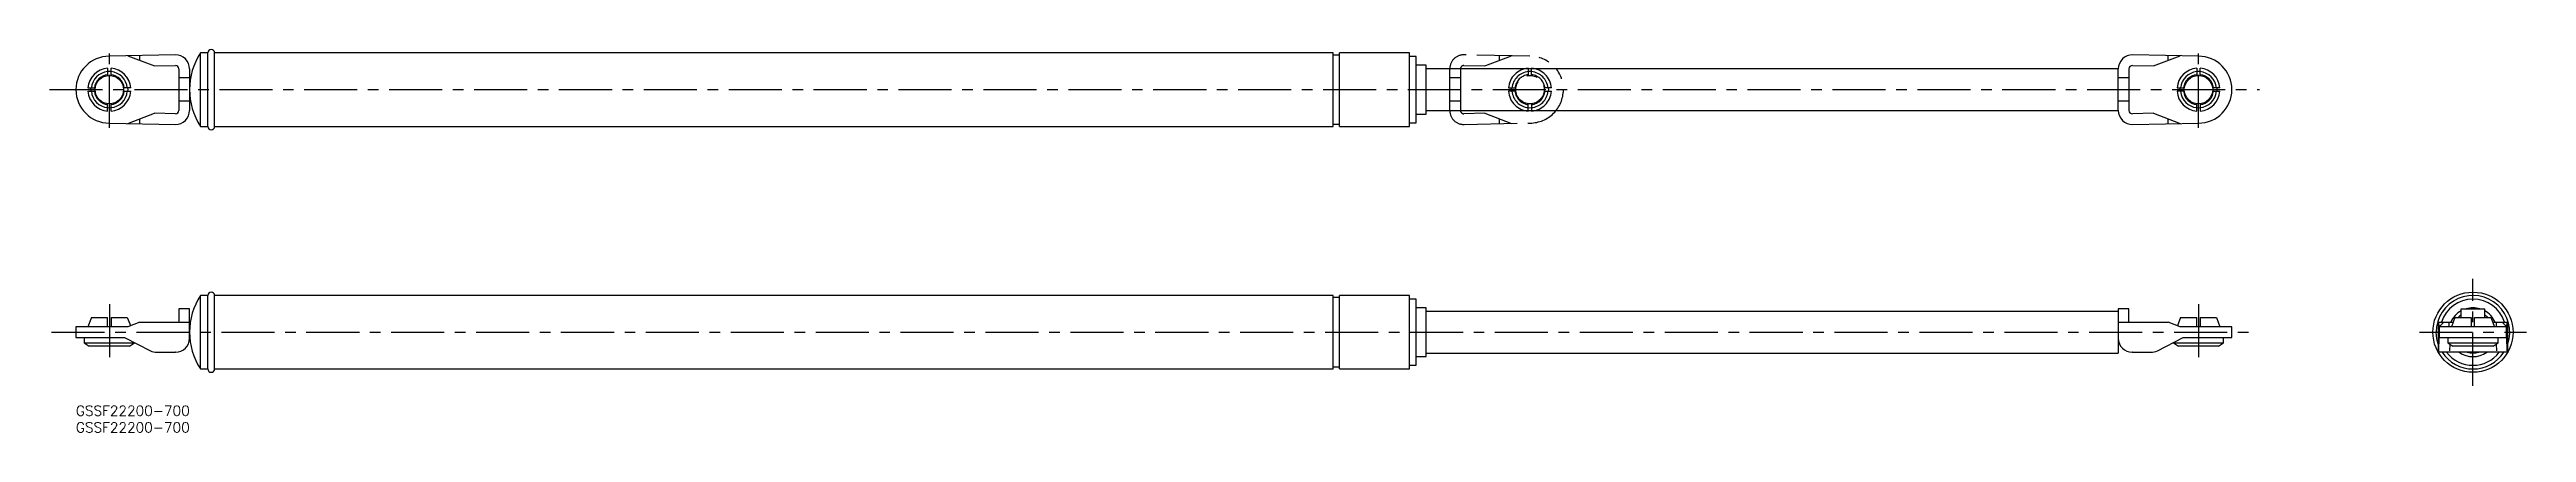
# Model space of a CAD drawing. Extents: x -8 to 733, y -8 to 107.
import ezdxf

# ---------------------------------------------------------------- set-up
doc = ezdxf.new("R2010")
doc.units = 0
doc.header["$LTSCALE"] = 0.5
doc.linetypes.add('CENTER', pattern=[50.8, 31.75, -6.35, 6.35, -6.35])
doc.linetypes.add('PHANTOM', pattern=[63.5, 31.75, -6.35, 6.35, -6.35, 6.35, -6.35])
for name, color, linetype in [('MSM_CENTER', 1, 'CENTER'), ('MSM_CONTINUOUS', 7, 'CONTINUOUS'), ('MSM_IMAGINARY', 6, 'PHANTOM'), ('MSM_PART_NUMBER', 7, 'CONTINUOUS')]:
    doc.layers.add(name, color=color, linetype=linetype)
doc.styles.get("Standard").update_dxf_attribs({"font": 'txt.shx', "height": 3, "bigfont": 'bigfont.shx'})

msp = doc.modelspace()

# ---------------------------------------------------------------- linework, layer by layer
at = {"layer": 'MSM_CENTER'}
for p, q in [((10, 83.16), (10, 106.04)), ((635, 83.16), (635, 106.04)), ((-7.89, 94.6), (653.21, 94.6)), ((717.12, 6), (717.12, 38)), ((10, 30.4), (10, 13.8)), ((635, 30.4), (635, 13.8)), ((-7.28, 22), (652.6, 22)), ((701.12, 22), (733.12, 22))]:
    msp.add_line(p, q, dxfattribs=at)
at = {"layer": 'MSM_CONTINUOUS'}
for p, q in [((29.71, 105.01), (10, 104.6)), ((15.5, 104.72), (23.5, 101.68)), ((19.09, 103.36), (19.09, 104.79)), ((39.5, 105.6), (37.3, 105.6)), ((37.3, 83.6), (37.3, 105.6)), ((39.5, 83.6), (39.5, 105.6)), ((376.1, 105.6), (41.5, 105.6)), ((41.5, 83.6), (41.5, 105.6)), ((376.1, 83.6), (376.1, 105.6)), ((378, 104.95), (376.1, 104.95)), ((399, 105.6), (378, 105.6)), ((378, 83.6), (378, 105.6)), ((399, 83.6), (399, 105.6)), ((401, 104.5), (399, 104.5)), ((401, 84.7), (401, 104.5)), ((635, 104.6), (615.29, 105.01)), ((621.5, 101.68), (629.5, 104.72)), ((625.91, 103.36), (625.91, 104.79)), ((9.5, 101.02), (9.5, 98.82)), ((9.5, 100.08), (10, 100.1)), ((10, 100.1), (10.5, 100.08)), ((10.5, 98.82), (10.5, 101.02)), ((23.5, 101.68), (29.78, 101.81)), ((30.8, 100.81), (30.8, 88.39)), ((34, 98.1), (30.8, 98.1)), ((34, 100.81), (34, 88.39)), ((404, 101.9), (401, 101.9)), ((404, 87.3), (404, 101.9)), ((611, 100.85), (404, 100.85)), ((611, 88.39), (611, 100.81)), ((614.2, 98.1), (611, 98.1)), ((614.2, 100.81), (614.2, 88.39)), ((615.22, 101.81), (621.5, 101.68)), ((634.5, 101.02), (634.5, 98.82)), ((634.5, 100.08), (635, 100.1)), ((635, 100.1), (635.5, 100.08)), ((635.5, 98.82), (635.5, 101.02)), ((3.58, 95.1), (5.78, 95.1)), ((3.58, 94.1), (5.78, 94.1)), ((4.5, 94.6), (4.52, 95.1)), ((4.52, 94.1), (4.5, 94.6)), ((9.5, 88.18), (9.5, 90.38)), ((10, 89.1), (9.5, 89.13)), ((10.5, 89.13), (10, 89.1)), ((10.5, 88.18), (10.5, 90.38)), ((16.42, 95.1), (14.22, 95.1)), ((14.22, 94.1), (16.42, 94.1)), ((15.48, 95.1), (15.5, 94.6)), ((15.5, 94.6), (15.48, 94.1)), ((34, 91.1), (30.8, 91.1)), ((614.2, 91.1), (611, 91.1)), ((628.58, 95.1), (630.78, 95.1)), ((630.78, 94.1), (628.58, 94.1)), ((629.5, 94.6), (629.52, 95.1)), ((629.52, 94.1), (629.5, 94.6)), ((634.5, 88.18), (634.5, 90.38)), ((635, 89.1), (634.5, 89.13)), ((635.5, 89.13), (635, 89.1)), ((635.5, 90.38), (635.5, 88.18)), ((641.42, 95.1), (639.22, 95.1)), ((639.22, 94.1), (641.42, 94.1)), ((640.48, 95.1), (640.5, 94.6)), ((640.5, 94.6), (640.48, 94.1)), ((10, 84.6), (29.71, 84.19)), ((15.5, 84.49), (23.5, 87.52)), ((19.09, 84.41), (19.09, 85.85)), ((29.78, 87.39), (23.5, 87.52)), ((37.3, 83.6), (39.5, 83.6)), ((41.5, 83.6), (376.1, 83.6)), ((376.1, 84.25), (378, 84.25)), ((378, 83.6), (399, 83.6)), ((399, 84.7), (401, 84.7)), ((401, 87.3), (404, 87.3)), ((404, 88.35), (611, 88.35)), ((621.5, 87.52), (615.22, 87.39)), ((615.29, 84.19), (635, 84.6)), ((621.5, 87.52), (629.5, 84.49)), ((625.91, 84.41), (625.91, 85.85)), ((39.5, 33), (37.3, 33)), ((37.3, 11), (37.3, 33)), ((39.5, 11), (39.5, 33)), ((376.1, 33), (41.5, 33)), ((41.5, 11), (41.5, 33)), ((376.1, 11), (376.1, 33)), ((378, 32.35), (376.1, 32.35)), ((399, 33), (378, 33)), ((378, 11), (378, 33)), ((399, 11), (399, 33)), ((401, 31.9), (399, 31.9)), ((401, 12.1), (401, 31.9)), ((0, 23.6), (0, 20.4)), ((15.5, 23.6), (0, 23.6)), ((4.62, 26.4), (3.58, 23.6)), ((4.62, 26.4), (9.5, 26.4)), ((9.5, 23.6), (9.5, 26.4)), ((10.5, 26.4), (15.38, 26.4)), ((10.5, 26.4), (10.5, 23.6)), ((15.38, 26.4), (16.09, 24.47)), ((19.09, 25), (15.5, 23.6)), ((16.09, 24.47), (16.3, 23.91)), ((19.09, 25), (34, 25)), ((34, 29), (30.8, 29)), ((30.8, 29), (30.8, 25)), ((34, 20.2), (34, 29)), ((404, 29.3), (401, 29.3)), ((404, 14.7), (404, 29.3)), ((611, 28.25), (404, 28.25)), ((614.2, 29), (611, 29)), ((611, 29), (611, 15.75)), ((611, 25), (625.91, 25)), ((614.2, 25), (614.2, 29)), ((629.5, 23.6), (625.91, 25)), ((628.91, 24.47), (628.7, 23.91)), ((629.62, 26.4), (628.91, 24.47)), ((645, 23.6), (629.5, 23.6)), ((629.62, 26.4), (634.5, 26.4)), ((634.5, 23.6), (634.5, 26.4)), ((635.5, 26.4), (635.5, 23.6)), ((635.5, 26.4), (640.38, 26.4)), ((640.38, 26.4), (641.42, 23.6)), ((645, 20.4), (645, 23.6)), ((706.71, 25), (706.71, 16)), ((706.71, 25), (711.22, 25)), ((707.01, 23.6), (706.93, 25)), ((708.37, 25), (707.01, 23.6)), ((727.24, 23.6), (707.01, 23.6)), ((707.12, 20.4), (707.12, 23.6)), ((710.04, 23.6), (710.04, 25)), ((711.74, 26.4), (710.7, 23.6)), ((711.74, 26.4), (716.62, 26.4)), ((713.62, 26.4), (713.62, 29)), ((713.62, 29), (720.62, 29)), ((716.62, 26.4), (716.62, 23.6)), ((717.62, 26.4), (722.5, 26.4)), ((717.62, 23.6), (717.62, 26.4)), ((720.62, 26.4), (720.62, 29)), ((722.5, 26.4), (723.54, 23.6)), ((723.02, 25), (727.53, 25)), ((724.2, 23.6), (724.2, 25)), ((725.88, 25), (727.24, 23.6)), ((727.12, 20.4), (727.12, 23.6)), ((727.24, 23.6), (727.31, 25)), ((727.53, 16), (727.53, 25)), ((0, 20.4), (14.54, 20.4)), ((2.5, 20.4), (2.5, 18.8)), ((2.5, 18.8), (4, 17.8)), ((2.5, 18.8), (17.5, 18.8)), ((16, 17.8), (4, 17.8)), ((14.54, 20.4), (22.3, 16.46)), ((16, 17.8), (17.5, 18.8)), ((17.5, 18.8), (17.5, 18.9)), ((24.2, 16), (29.71, 16)), ((29.8, 16), (29.71, 16)), ((404, 15.75), (611, 15.75)), ((615.29, 16), (615.2, 16)), ((615.29, 16), (620.8, 16)), ((622.7, 16.46), (630.46, 20.4)), ((627.5, 18.9), (627.5, 18.8)), ((627.5, 18.8), (629, 17.8)), ((627.5, 18.8), (642.5, 18.8)), ((641, 17.8), (629, 17.8)), ((630.46, 20.4), (645, 20.4)), ((641, 17.8), (642.5, 18.8)), ((642.5, 18.8), (642.5, 20.4)), ((706.3, 20.04), (706.12, 22)), ((706.71, 18.45), (706.3, 20.04)), ((727.53, 16), (706.71, 16)), ((706.83, 16.02), (706.84, 16.03)), ((706.83, 16.01), (706.83, 16.02)), ((706.83, 16), (706.83, 16.01)), ((706.83, 16.01), (706.83, 16.01)), ((706.83, 16), (706.83, 16)), ((706.83, 16), (706.83, 16)), ((706.84, 16.09), (706.85, 16.11)), ((706.84, 16.07), (706.84, 16.09)), ((706.84, 16.06), (706.84, 16.07)), ((706.84, 16.04), (706.84, 16.06)), ((706.84, 16.03), (706.84, 16.04)), ((706.85, 16.22), (706.86, 16.25)), ((706.85, 16.2), (706.85, 16.22)), ((706.85, 16.17), (706.85, 16.2)), ((706.85, 16.15), (706.85, 16.17)), ((706.85, 16.13), (706.85, 16.15)), ((706.85, 16.11), (706.85, 16.13)), ((706.86, 16.42), (706.87, 16.46)), ((706.86, 16.38), (706.86, 16.42)), ((706.86, 16.35), (706.86, 16.38)), ((706.86, 16.31), (706.86, 16.35)), ((706.86, 16.28), (706.86, 16.31)), ((706.86, 16.25), (706.86, 16.28)), ((706.87, 16.46), (707.03, 20.4)), ((707.03, 20.4), (727.22, 20.4)), ((709.62, 20.4), (709.62, 18.8)), ((709.62, 18.8), (711.12, 17.8)), ((709.62, 18.8), (724.62, 18.8)), ((710.15, 18.45), (710.07, 16.46)), ((723.12, 17.8), (711.12, 17.8)), ((723.12, 17.8), (724.62, 18.8)), ((724.1, 18.45), (724.18, 16.46)), ((724.62, 18.8), (724.62, 20.4)), ((727.38, 16.46), (727.22, 20.4)), ((727.38, 16.46), (727.38, 16.42)), ((727.38, 16.42), (727.38, 16.38)), ((727.38, 16.38), (727.38, 16.35)), ((727.38, 16.35), (727.38, 16.31)), ((727.38, 16.31), (727.39, 16.28)), ((727.39, 16.28), (727.39, 16.25)), ((727.39, 16.25), (727.39, 16.22)), ((727.39, 16.22), (727.39, 16.2)), ((727.39, 16.2), (727.39, 16.17)), ((727.39, 16.17), (727.39, 16.15)), ((727.39, 16.15), (727.4, 16.13)), ((727.4, 16.13), (727.4, 16.11)), ((727.4, 16.11), (727.4, 16.09)), ((727.4, 16.09), (727.4, 16.07)), ((727.4, 16.07), (727.4, 16.06)), ((727.4, 16.06), (727.4, 16.04)), ((727.4, 16.04), (727.41, 16.03)), ((727.41, 16.03), (727.41, 16.02)), ((727.41, 16.02), (727.41, 16.01)), ((727.41, 16.01), (727.41, 16.01)), ((727.41, 16.01), (727.41, 16)), ((727.41, 16), (727.42, 16)), ((727.42, 16), (727.42, 16)), ((37.3, 11), (39.5, 11)), ((41.5, 11), (376.1, 11)), ((376.1, 11.65), (378, 11.65)), ((378, 11), (399, 11)), ((399, 12.1), (401, 12.1)), ((401, 14.7), (404, 14.7))]:
    msp.add_line(p, q, dxfattribs=at)
for centre, radius in [((10, 94.6), 4.25), ((635, 94.6), 4.25), ((717.12, 22), 12)]:
    msp.add_circle(centre, radius, dxfattribs=at)
for centre, radius, start, end in [((10, 94.6), 10, 90, 270), ((29.8, 100.81), 4.2, 0, 91.19349), ((54, 94.6), 20, 146.63299, 213.36701), ((40.5, 105.6), 1, 0, 180), ((615.2, 100.81), 4.2, 88.80651, 180), ((635, 94.6), 10, 270, 90), ((10, 94.6), 6.44, 94.45407, 175.54593), ((10, 94.6), 5.4, 95.31277, 174.68723), ((10, 94.6), 4.5, 96.37937, 173.62063), ((10, 94.6), 6.44, 4.45407, 85.54593), ((10, 94.6), 5.4, 5.31277, 84.68723), ((10, 94.6), 4.5, 6.37937, 83.62063), ((29.8, 100.81), 1, 0, 91.19349), ((615.2, 100.81), 1, 88.80651, 180), ((635, 94.6), 6.44, 94.45407, 175.54593), ((635, 94.6), 5.4, 95.31277, 174.68723), ((635, 94.6), 4.5, 96.37937, 173.62063), ((635, 94.6), 6.44, 4.45407, 85.54593), ((635, 94.6), 5.4, 5.31277, 84.68723), ((635, 94.6), 4.5, 6.37937, 83.62063), ((10, 94.6), 6.44, 184.45407, 265.54593), ((10, 94.6), 5.4, 185.31277, 264.68723), ((10, 94.6), 4.5, 186.37937, 263.62063), ((10, 94.6), 4.5, 276.37937, 353.62063), ((10, 94.6), 5.4, 275.31277, 354.68723), ((10, 94.6), 6.44, 274.45407, 355.54593), ((635, 94.6), 6.44, 184.45407, 265.54593), ((635, 94.6), 5.4, 185.31277, 264.68723), ((635, 94.6), 4.5, 186.37937, 263.62063), ((635, 94.6), 4.5, 276.37937, 353.62063), ((635, 94.6), 5.4, 275.31277, 354.68723), ((635, 94.6), 6.44, 274.45407, 355.54593), ((29.8, 88.39), 4.2, 268.80651, 0), ((29.8, 88.39), 1, 268.80651, 0), ((40.5, 83.6), 1, 180, 0), ((615.2, 88.39), 4.2, 180, 271.19349), ((615.2, 88.39), 1, 180, 271.19349), ((54, 22), 20, 146.63299, 213.36701), ((40.5, 33), 1, 0, 180), ((717.12, 22), 11, 341.17491, 180), ((717.12, 22), 9.9, 17.6397, 162.3603), ((717.12, 22), 7.3, 118.64962, 155.73491), ((717.12, 22), 6.25, 124.0558, 135.25119), ((717.12, 22), 7.3, 73.51703, 106.48297), ((717.12, 22), 7.3, 24.26509, 61.35038), ((717.12, 22), 6.25, 44.74881, 55.9442), ((24.2, 20.2), 4.2, 243.03406, 270), ((29.8, 20.2), 4.2, 270, 0), ((615.2, 20.2), 4.2, 180, 270), ((620.8, 20.2), 4.2, 270, 296.96594), ((717.12, 22), 11, 213.05573, 326.94427), ((717.12, 22), 9.9, 217.3052, 322.6948), ((717.12, 22), 7.3, 235.27724, 304.72276), ((717.12, 22), 6.25, 253.7398, 286.2602), ((40.5, 11), 1, 180, 0)]:
    msp.add_arc(centre, radius, start, end, dxfattribs=at)
at = {"layer": 'MSM_IMAGINARY'}
for p, q in [((435, 104.6), (415.29, 105.01)), ((421.5, 101.68), (429.5, 104.72)), ((425.91, 103.36), (425.91, 104.79)), ((411, 88.39), (411, 100.81)), ((414.2, 98.1), (411, 98.1)), ((414.2, 100.81), (414.2, 88.39)), ((415.22, 101.81), (421.5, 101.68)), ((434.5, 101.02), (434.5, 98.82)), ((434.5, 100.08), (435, 100.1)), ((435, 100.1), (435.5, 100.08)), ((435.5, 98.82), (435.5, 101.02)), ((414.2, 91.1), (411, 91.1)), ((428.58, 95.1), (430.78, 95.1)), ((430.78, 94.1), (428.58, 94.1)), ((429.5, 94.6), (429.52, 95.1)), ((429.52, 94.1), (429.5, 94.6)), ((434.5, 88.18), (434.5, 90.38)), ((435, 89.1), (434.5, 89.13)), ((435.5, 89.13), (435, 89.1)), ((435.5, 90.38), (435.5, 88.18)), ((441.42, 95.1), (439.22, 95.1)), ((439.22, 94.1), (441.42, 94.1)), ((440.48, 95.1), (440.5, 94.6)), ((440.5, 94.6), (440.48, 94.1)), ((421.5, 87.52), (415.22, 87.39)), ((415.29, 84.19), (435, 84.6)), ((421.5, 87.52), (429.5, 84.49)), ((425.91, 84.41), (425.91, 85.85))]:
    msp.add_line(p, q, dxfattribs=at)
msp.add_circle((435, 94.6), 4.25, dxfattribs=at)
for centre, radius, start, end in [((415.2, 100.81), 4.2, 88.80651, 180), ((435, 94.6), 10, 270, 90), ((415.2, 100.81), 1, 88.80651, 180), ((435, 94.6), 6.44, 94.45407, 175.54593), ((435, 94.6), 5.4, 95.31277, 174.68723), ((435, 94.6), 4.5, 96.37937, 173.62063), ((435, 94.6), 6.44, 4.45407, 85.54593), ((435, 94.6), 5.4, 5.31277, 84.68723), ((435, 94.6), 4.5, 6.37937, 83.62063), ((435, 94.6), 6.44, 184.45407, 265.54593), ((435, 94.6), 5.4, 185.31277, 264.68723), ((435, 94.6), 4.5, 186.37937, 263.62063), ((435, 94.6), 4.5, 276.37937, 353.62063), ((435, 94.6), 5.4, 275.31277, 354.68723), ((435, 94.6), 6.44, 274.45407, 355.54593), ((415.2, 88.39), 4.2, 180, 271.19349), ((415.2, 88.39), 1, 180, 271.19349)]:
    msp.add_arc(centre, radius, start, end, dxfattribs=at)

# ---------------------------------------------------------------- texts
at = {"layer": 'MSM_PART_NUMBER', "char_height": 3, "width": 121.0942, "attachment_point": 1}
for insert in [(0, 0), (0, -5)]:
    msp.add_mtext('{GSSF22200-700}', dxfattribs=dict(at, insert=insert))

doc.saveas('drawing.dxf')
